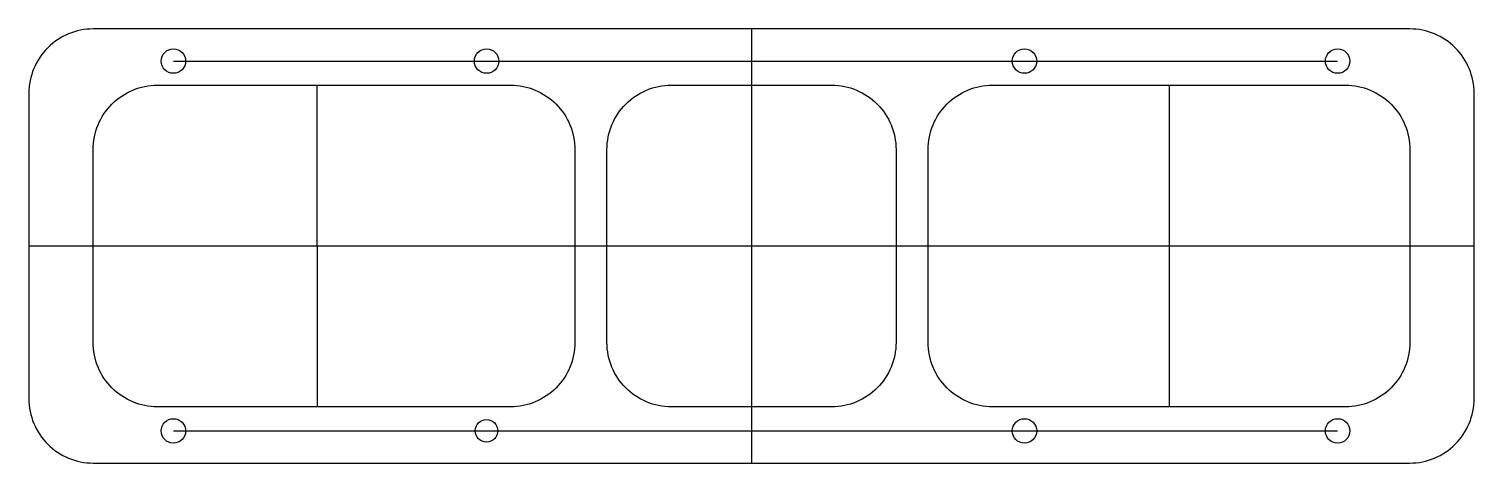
# Model space of a CAD drawing. Header units: inches. Extents: x 0 to 22.5, y 0 to 6.7.
import ezdxf

# ---------------------------------------------------------------- set-up
doc = ezdxf.new("R2010")
doc.units = ezdxf.units.IN
doc.layers.get('0').update_dxf_attribs({"linetype": 'CONTINUOUS'})

msp = doc.modelspace()

# ---------------------------------------------------------------- linework, layer by layer
for p, q in [((11.25, 6.75), (11.25, 0)), ((2.25, 6.25), (20.375, 6.25)), ((4.482, 5.875), (4.486, 0.875)), ((17.75, 5.875), (17.75, 0.875)), ((22.5, 3.375), (0, 3.375)), ((2.25, 0.5), (20.375, 0.5))]:
    msp.add_line(p, q)
for points in [[(1, 0), (21.5, 0, 0.414214), (22.5, 1), (22.5, 5.75, 0.414214), (21.5, 6.75), (1, 6.75, 0.414214), (0, 5.75), (0, 1, 0.414214)], [(2, 5.875), (7.5, 5.875, -0.414214), (8.5, 4.875), (8.5, 1.875, -0.414214), (7.5, 0.875), (2, 0.875, -0.414214), (1, 1.875), (1, 4.875, -0.414214)], [(10, 5.875), (12.5, 5.875, -0.414214), (13.5, 4.875), (13.5, 1.875, -0.414214), (12.5, 0.875), (10, 0.875, -0.414214), (9, 1.875), (9, 4.875, -0.414214)], [(15, 5.875), (20.5, 5.875, -0.414214), (21.5, 4.875), (21.5, 1.875, -0.414214), (20.5, 0.875), (15, 0.875, -0.414214), (14, 1.875), (14, 4.875, -0.414214)]]:
    msp.add_lwpolyline(points, format="xyb", close=True)
for centre, radius in [((2.25, 6.25), 0.19), ((7.125, 6.25), 0.19), ((15.5, 6.25), 0.19), ((20.375, 6.25), 0.19), ((2.25, 0.5), 0.19), ((7.125, 0.5), 0.175), ((15.5, 0.5), 0.19), ((20.375, 0.5), 0.19)]:
    msp.add_circle(centre, radius)

doc.saveas('drawing.dxf')
